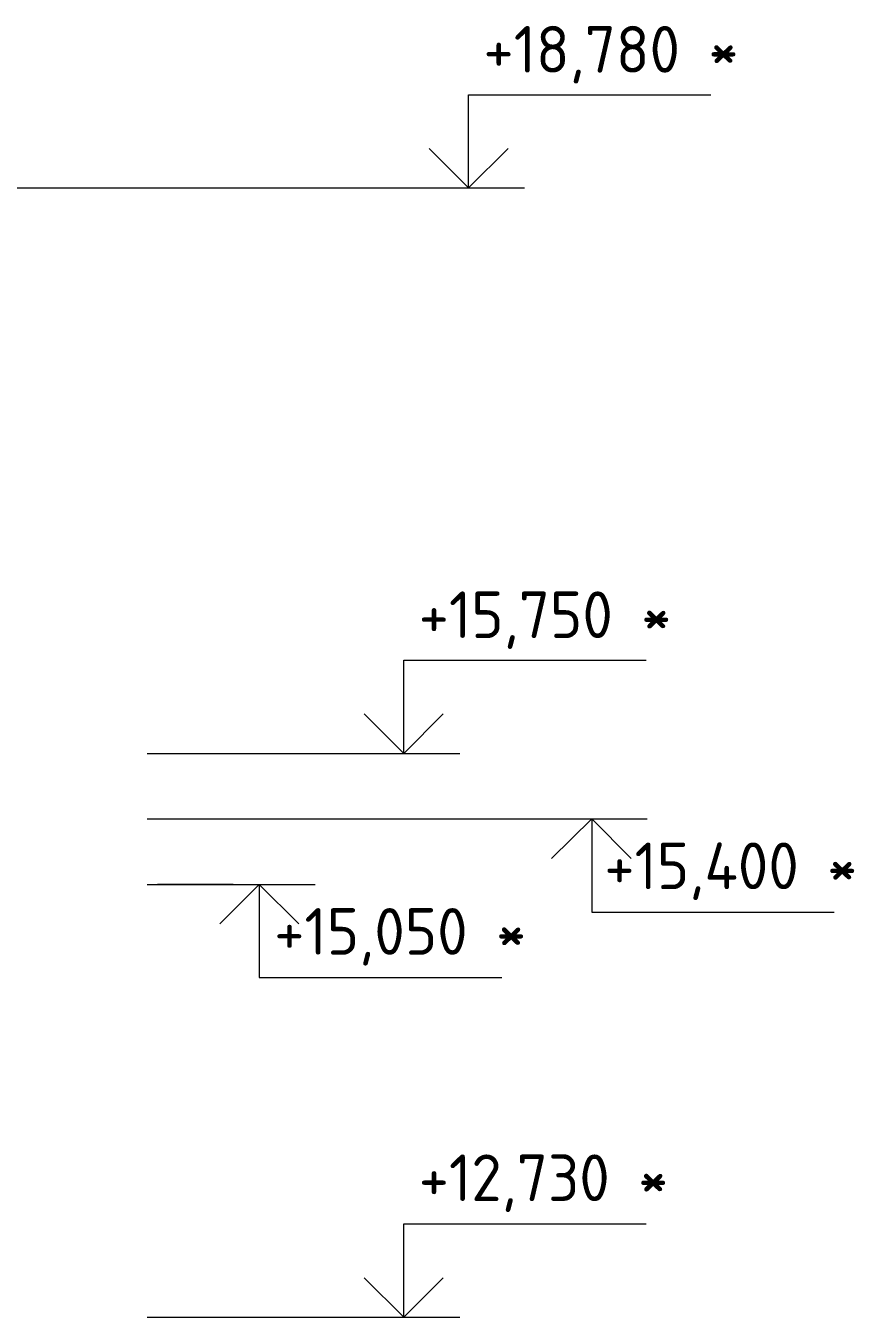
# Model space of a CAD drawing. Header units: millimetres. Extents: x -11345 to 411485, y -9810 to 73012.
# Drawn here: x 376590 to 381031, y 12292 to 19214 of the extents above; entities that cross this region are included whole.
import ezdxf

# ---------------------------------------------------------------- set-up
doc = ezdxf.new("R2010")
doc.units = ezdxf.units.MM
for name, color, linetype in [('PDF _Аннотация', 7, 'Continuous'), ('PDF _Линии', 7, 'Continuous'), ('PDF _Отметки', 7, 'Continuous'), ('PDF _Текст', 7, 'Continuous')]:
    doc.layers.add(name, color=color, linetype=linetype)
doc.styles.add('PDF GOST Common', font='GOST_Common.ttf')

msp = doc.modelspace()

# ---------------------------------------------------------------- linework, layer by layer
at = {"layer": 'PDF _Аннотация', "lineweight": 20}
for points in [[(379175.14664, 18556.4218), (378963.49472, 18344.76988), (378963.49472, 18844.2684), (380263.0375, 18844.2684)], [(378963.49472, 18344.76988), (378751.84281, 18556.4218)], [(378662.949, 18344.76988), (379264.04045, 18344.76988)], [(378828.0375, 15525.56634), (378616.38558, 15313.91442), (378616.38558, 15813.41295), (379915.92835, 15813.41295)], [(378616.38558, 15313.91442), (378404.73366, 15525.56634)], [(378315.83986, 15313.91442), (378916.9313, 15313.91442)], [(379323.30298, 14962.57224), (379920.16139, 14962.57224)], [(379623.84871, 14962.57224), (379407.96375, 14750.92032)], [(379835.50062, 14750.92032), (379623.84871, 14962.57224), (379623.84871, 14463.07371), (380923.39148, 14463.07371)], [(377541.19384, 14611.23006), (378142.28528, 14611.23006)], [(377841.73956, 14611.23006), (377630.08764, 14399.57814)], [(378053.39148, 14399.57814), (377841.73956, 14611.23006), (377841.73956, 14111.73153), (379141.28233, 14111.73153)], [(378828.0375, 12503.17696), (378616.38558, 12291.52504), (378616.38558, 12791.02357), (379915.92835, 12791.02357)], [(378616.38558, 12291.52504), (378404.73366, 12503.17696)], [(378315.83986, 12291.52504), (378916.9313, 12291.52504)]]:
    msp.add_lwpolyline(points, dxfattribs=at)
at = {"layer": 'PDF _Линии', "lineweight": 9}
for points in [[(375818.34723, 18344.76988), (377917.93425, 18344.76988), (378819.57142, 18344.76988)], [(377240.64812, 15313.91442), (378138.05225, 15313.91442)], [(377240.64812, 14962.57224), (378138.05225, 14962.57224)], [(377240.64812, 14611.23006), (378138.05225, 14611.23006)], [(377240.64812, 12291.52504), (378138.05225, 12291.52504)]]:
    msp.add_lwpolyline(points, dxfattribs=at)
at = {"layer": 'PDF _Отметки', "lineweight": 20}
for points in [[(377824.80741, 18344.76988), (378595.22039, 18344.76988), (378963.49472, 18344.76988)], [(377464.99915, 15313.91442), (377917.93425, 15313.91442), (378616.38558, 15313.91442)], [(377774.01095, 14962.57224), (378476.69531, 14962.57224), (379623.84871, 14962.57224)], [(377702.0493, 14611.23006), (377295.67761, 14611.23006), (377841.73956, 14611.23006)], [(377862.90475, 12291.52504), (378214.24694, 12291.52504), (378616.38558, 12291.52504)]]:
    msp.add_lwpolyline(points, dxfattribs=at)

# ---------------------------------------------------------------- texts
at = {"layer": 'PDF _Текст', "char_height": 250.008092, "attachment_point": 4, "style": 'PDF GOST Common'}
for s, insert in [('+18,780 *', (379043.50044, 19058.91424)), ('+15,750 *', (378696.37407, 16027.9339)), ('+15,400 *', (379691.17684, 14681.77495)), ('+15,050 *', (377921.69791, 14330.41662)), ('+12,730 *', (378696.37407, 13009.65591))]:
    msp.add_mtext(s, dxfattribs=dict(at, insert=insert))

doc.saveas('drawing.dxf')
